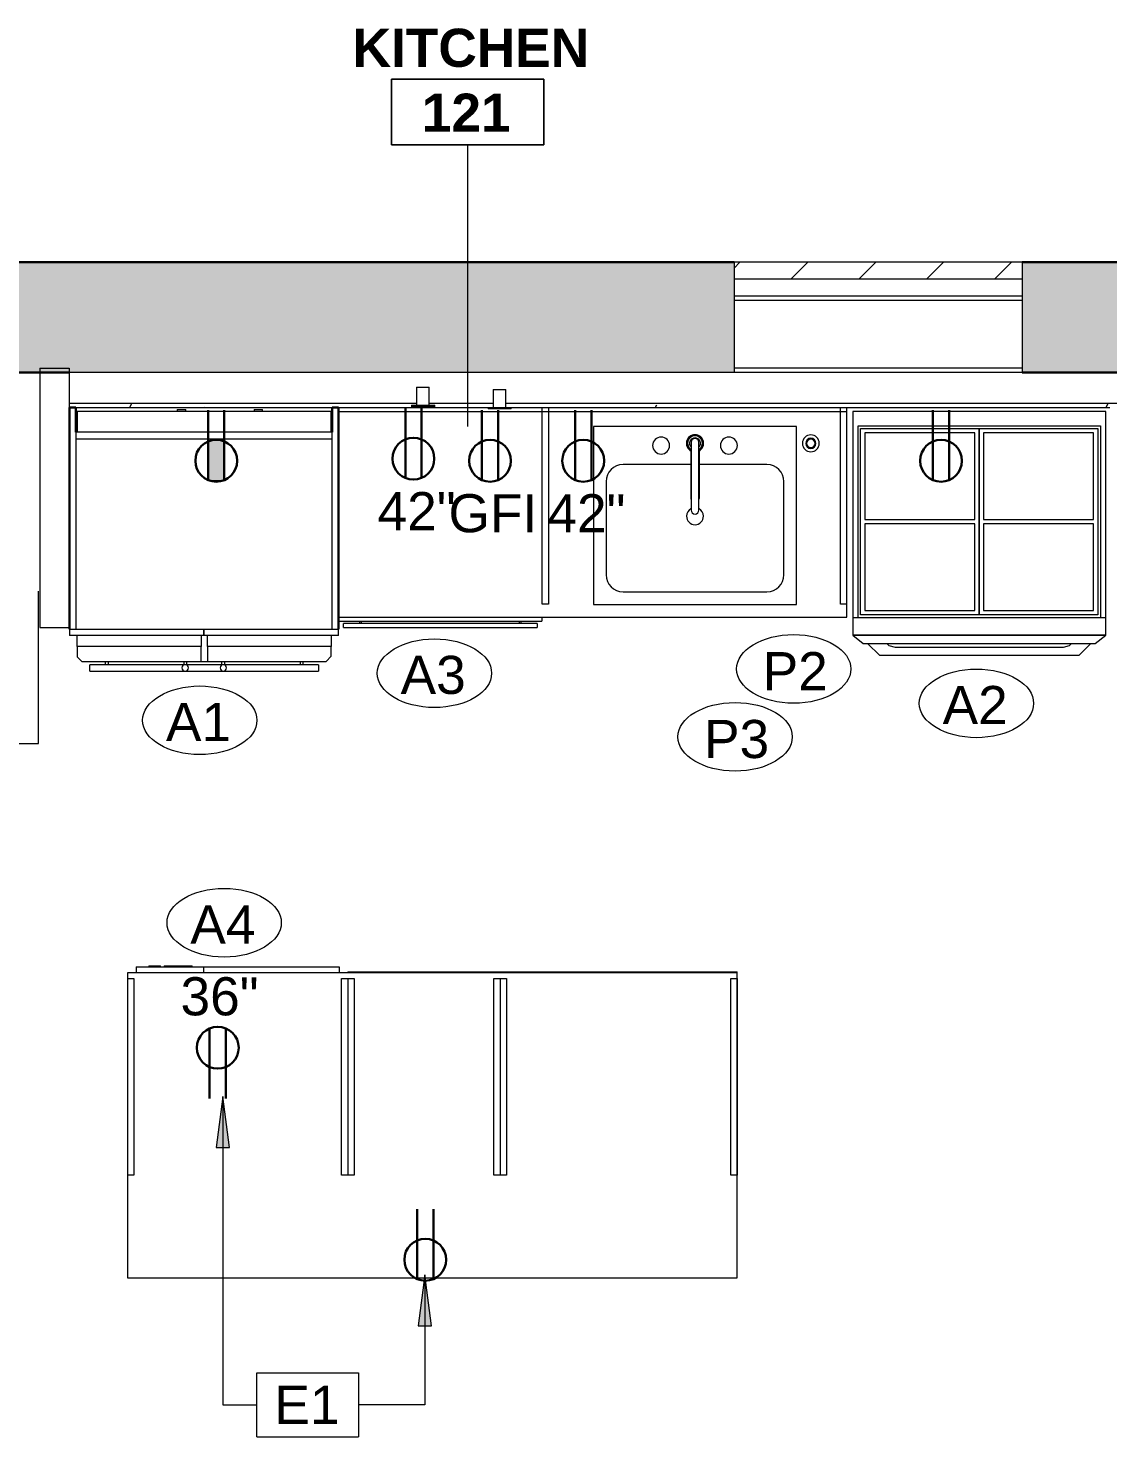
# Model space of a CAD drawing. Header units: inches. Extents: x -545 to 1062, y -2066 to -1239.
# Drawn here: x 386.5 to 513.9, y -1823.6 to -1657.3 of the extents above; entities that cross this region are included whole.
import ezdxf

# ---------------------------------------------------------------- set-up
doc = ezdxf.new("R2010")
doc.units = ezdxf.units.IN
doc.header["$MEASUREMENT"] = 0
for name, color, linetype, lineweight in [('A-ANNO-KEYN', 231, 'Continuous', 9), ('A-ANNO-NOTE', 131, 'Continuous', 40), ('A-AREA-IDEN', 2, 'Continuous', 9), ('A-DETL', 90, 'Continuous', 9), ('A-GENM', 13, 'Continuous', 18), ('A-WALL', 113, 'Continuous', 18), ('A-WALL-PATT', 111, 'Continuous', 18), ('E-ELEC-FIXT', 91, 'Continuous', 9), ('I-WALL', 2, 'Continuous', 18), ('P-SANR-FIXT', 6, 'Continuous', 9), ('P-SANR-FIXT-IDEN', 2, 'Continuous', 9), ('Q-CASE', 31, 'Continuous', 9), ('Q-SPCQ', 91, 'Continuous', 9), ('Q-SPCQ-IDEN', 132, 'Continuous', 9)]:
    doc.layers.add(name, color=color, linetype=linetype, lineweight=lineweight)
doc.styles.add('Arial', font='arial.ttf', dxfattribs={"height": 4.5})
doc.styles.add('Swis721 Lt BT', font='swissl.ttf', dxfattribs={"height": 4.5})
doc.styles.add('Swis721 Lt BT_B_1', font='', dxfattribs={"height": 4.5})
doc.styles.get('Swis721 Lt BT_B_1').set_extended_font_data('Swis721 Lt BT', bold=True)

# ---------------------------------------------------------------- blocks, each defined once
blk = doc.blocks.new('PS - Power Device _Wall Base_ - Duplex 4_-5717738-1ST FLOOR - POWER _ SIGNAL')
at = {"layer": 'E-ELEC-FIXT'}
for p, q in [((441.38, -1699.97), (442.88, -1699.97)), ((441.38, -1699.97), (441.38, -1702.09)), ((442.88, -1702.09), (442.88, -1699.97)), ((440.76, -1702.09), (443.51, -1702.09)), ((440.76, -1702.09), (440.76, -1702.28)), ((443.51, -1702.28), (440.76, -1702.28)), ((443.51, -1702.28), (443.51, -1702.09))]:
    blk.add_line(p, q, dxfattribs=at)
blk = doc.blocks.new('PS - Power Device _Wall Base_ - Duplex 4_-V9-1ST FLOOR - POWER _ SIGNAL')
at = {"layer": 'E-ELEC-FIXT'}
for p, q in [((163.75, -1700.47), (165.25, -1700.47)), ((163.75, -1700.47), (163.75, -1702.59)), ((165.25, -1702.59), (165.25, -1700.47)), ((163.13, -1702.59), (165.88, -1702.59)), ((163.13, -1702.59), (163.13, -1702.78)), ((165.88, -1702.78), (165.88, -1702.59)), ((165.88, -1702.78), (163.13, -1702.78))]:
    blk.add_line(p, q, dxfattribs=at)
blk = doc.blocks.new('Counter Top w Sink Hole - 24_ Depth-5958511-1ST FLOOR - POWER _ SIGNAL')
at = {"layer": 'Q-CASE'}
for p, q in [((-47.26, -0.75), (12.78, -0.75)), ((12.78, -25), (12.78, -0.25)), ((-47.26, -25), (12.78, -25))]:
    blk.add_line(p, q, dxfattribs=at)
blk = doc.blocks.new('Counter Top-Island - 48_ Depth-5937959-1ST FLOOR - POWER _ SIGNAL')
at = {"layer": 'Q-CASE'}
for p, q in [((24.73, 1), (-47.26, 1)), ((-47.26, 1), (-47.26, -35)), ((24.73, -35), (24.73, 1)), ((-47.26, -35), (24.73, -35))]:
    blk.add_line(p, q, dxfattribs=at)
blk = doc.blocks.new('Sink Kitchen-Single - 30_ x 21_-V12-1ST FLOOR - POWER _ SIGNAL')
at = {"layer": 'P-SANR-FIXT'}
for p, q in [((12.62, 10.59), (-11.38, 10.59)), ((-11.38, 10.59), (-11.38, -10.41)), ((12.62, -10.41), (12.62, 10.59)), ((0.12, 8.34), (0.12, 8.18)), ((1.12, 8.34), (1.12, 8.18)), ((0.12, 7.88), (0.12, 7.81)), ((0.12, 7.71), (0.12, 2.09)), ((1.12, 7.88), (1.12, 7.81)), ((1.12, 7.71), (1.12, 2.09)), ((0.12, 6.09), (-7.88, 6.09)), ((9.12, 6.09), (1.12, 6.09)), ((-9.88, 4.09), (-9.88, -6.91)), ((11.12, -6.91), (11.12, 4.09)), ((-7.88, -8.91), (9.12, -8.91)), ((-11.38, -10.41), (12.62, -10.41))]:
    blk.add_line(p, q, dxfattribs=at)
for centre, radius, start, end in [((-3.38, 8.34), 1, 360, 180), ((-3.38, 8.34), 1, 180, 0), ((0.62, 8.34), 0.5, 172.1468, 180), ((0.62, 8.34), 0.5, 360, 7.8532), ((4.62, 8.34), 1, 360, 180), ((4.62, 8.34), 1, 180, 360), ((-7.88, 4.09), 2, 90, 180), ((9.12, 4.09), 2, 360, 90), ((0.62, 2.09), 0.5, 180, 187.8532), ((0.62, 2.09), 0.5, 352.1468, 0), ((0.62, 0), 1, 119.7374, 180), ((0.62, 0), 1, 180, 0), ((0.62, 0), 1, 360, 60.2626), ((-7.88, -6.91), 2, 180, 270), ((9.12, -6.91), 2, 270, 0)]:
    blk.add_arc(centre, radius, start, end, dxfattribs=at)
blk = doc.blocks.new('A-Refrigerator - A-Refrigerator-V15-1ST FLOOR - POWER _ SIGNAL')
at = {"layer": 'Q-SPCQ'}
for p, q in [((15, 13.75), (-15, 13.75)), ((-15, 13.75), (-15, 11.29)), ((-3.18, 14), (-3.18, 13.75)), ((-3.18, 14), (-2.18, 14)), ((-2.18, 13.75), (-2.18, 14)), ((5.88, 14), (5.88, 13.75)), ((5.88, 14), (6.88, 14)), ((6.88, 13.75), (6.88, 14)), ((15, 11.29), (15, 13.75)), ((-15, -14), (-15, -12.71)), ((-0.36, -12.71), (-0.36, -14)), ((0.39, -14), (0.39, -12.71)), ((15, -12.71), (15, -14)), ((-0.36, -14), (-15, -14)), ((-15, -14), (-15, -15.21)), ((-0.36, -15.75), (-0.36, -14)), ((15, -14), (0.39, -14)), ((0.39, -14), (0.39, -15.75)), ((15, -15.14), (15, -14)), ((-15, -15.21), (-14.46, -15.75)), ((-14.46, -15.75), (-0.36, -15.75)), ((-2.41, -16.13), (-13.5, -16.13)), ((-13.5, -16.88), (-13.5, -16.13)), ((-11.69, -15.75), (-11.69, -16.18)), ((-11.31, -16.18), (-11.31, -15.75)), ((-2.42, -15.75), (-2.42, -16.17)), ((2.05, -16.13), (-2.05, -16.13)), ((-2.04, -16.19), (-2.04, -15.75)), ((-0.36, -15.75), (0.39, -15.75)), ((0.39, -15.75), (14.39, -15.75)), ((2.04, -15.75), (2.04, -16.19)), ((13.5, -16.13), (2.41, -16.13)), ((2.42, -16.17), (2.42, -15.75)), ((11.31, -15.75), (11.31, -16.18)), ((11.69, -16.18), (11.69, -15.75)), ((13.5, -16.13), (13.5, -16.88)), ((14.39, -15.75), (15, -15.14)), ((-13.5, -16.88), (13.5, -16.88))]:
    blk.add_line(p, q, dxfattribs=at)
for centre, start, end in [((-2.25, -16.5), 90, 270), ((-2.25, -16.5), 270, 90), ((2.25, -16.5), 90, 270), ((2.25, -16.5), 270, 90)]:
    blk.add_arc(centre, 0.375, start, end, dxfattribs=at)
blk = doc.blocks.new('A-Dishwasher - A-Dishwasher-V18-1ST FLOOR - POWER _ SIGNAL')
at = {"layer": 'Q-SPCQ'}
for p, q in [((-12, -11.25), (-12, -10.75)), ((-12, -11.25), (12, -11.25)), ((11.43, -11.5), (-11.43, -11.5)), ((-11.43, -12), (-11.43, -11.5)), ((-9.56, -11.25), (-9.56, -11.53)), ((-9.31, -11.53), (-9.31, -11.25)), ((9.31, -11.25), (9.31, -11.54)), ((9.56, -11.54), (9.56, -11.25)), ((11.43, -11.5), (11.43, -12)), ((12, -10.75), (12, -11.25)), ((-11.43, -12), (11.43, -12))]:
    blk.add_line(p, q, dxfattribs=at)
blk = doc.blocks.new('downloadobjectfile_id_545f57b4-3f5a-4e79-aba9-7237f85c401a - ER30DSCHBG3-V19-1ST FLOOR - POWER _ SIGNAL')
at = {"layer": 'A-GENM', "lineweight": 9}
for p, q in [((14.94, 0), (-14.94, 0)), ((-14.94, 0), (-14.94, -26.38)), ((14.94, -26.38), (14.94, 0)), ((-14.31, -1.69), (14.31, -1.69)), ((-14.31, -24.31), (-14.31, -1.69)), ((-14, -2), (0, -2)), ((-14, -24), (-14, -2)), ((-13.5, -2.5), (-13.5, -12.75)), ((-0.5, -2.5), (-13.5, -2.5)), ((-0.5, -12.75), (-0.5, -2.5)), ((0, -2), (0, -24)), ((0, -2), (14, -2)), ((0, -24), (0, -2)), ((0.5, -2.5), (0.5, -12.75)), ((13.5, -2.5), (0.5, -2.5)), ((13.5, -12.75), (13.5, -2.5)), ((14, -2), (14, -24)), ((14.31, -1.69), (14.31, -24.31)), ((-13.5, -12.75), (-0.5, -12.75)), ((-13.5, -13.25), (-13.5, -23.5)), ((-0.5, -13.25), (-13.5, -13.25)), ((-0.5, -23.5), (-0.5, -13.25)), ((0.5, -12.75), (13.5, -12.75)), ((0.5, -13.25), (0.5, -23.5)), ((13.5, -13.25), (0.5, -13.25)), ((13.5, -23.5), (13.5, -13.25)), ((-14.94, -24.31), (14.94, -24.31)), ((0, -24), (-14, -24)), ((-13.5, -23.5), (-0.5, -23.5)), ((14, -24), (0, -24)), ((0.5, -23.5), (13.5, -23.5)), ((14.94, -26.38), (-14.94, -26.38)), ((-14.94, -26.38), (-13.69, -27.38)), ((-14.94, -26.38), (14.94, -26.38)), ((13.69, -27.38), (14.94, -26.38)), ((-13.69, -27.38), (13.69, -27.38)), ((-11.75, -28.81), (-13.19, -27.38)), ((-10.9, -27.38), (-10.66, -27.62)), ((-10.66, -27.62), (-9.94, -27.81)), ((-9.94, -27.81), (9.94, -27.81)), ((9.94, -27.81), (10.66, -27.62)), ((10.66, -27.62), (10.9, -27.38)), ((13.19, -27.38), (11.75, -28.81)), ((11.75, -28.81), (-11.75, -28.81))]:
    blk.add_line(p, q, dxfattribs=at)
blk = doc.blocks.new('A-Microwave - 800 Watt-1_5CuFt-4748816-1ST FLOOR - POWER _ SIGNAL')
at = {"layer": 'Q-SPCQ'}
for p, q in [((-6.89, -28.75), (-6.89, -28.05)), ((9.11, -28.05), (9.11, -28.75)), ((17.11, -28.75), (17.11, -28.05)), ((9.11, -28.75), (-6.89, -28.75)), ((17.11, -28.75), (9.11, -28.75)), ((10.48, -28.75), (10.48, -28.88)), ((11.86, -28.88), (10.48, -28.88)), ((11.86, -28.75), (11.86, -28.88)), ((11.92, -28.88), (11.86, -28.88)), ((11.92, -28.88), (11.92, -28.75)), ((12.42, -28.88), (11.92, -28.88)), ((12.42, -28.75), (12.42, -28.88)), ((13.79, -28.88), (12.42, -28.88)), ((13.79, -28.88), (13.79, -28.75)), ((14.23, -28.75), (14.23, -28.88)), ((15.61, -28.88), (14.23, -28.88)), ((15.61, -28.88), (15.61, -28.75))]:
    blk.add_line(p, q, dxfattribs=at)
blk = doc.blocks.new('CW Cupbd1 - Fridge 80_h x 24_d - 2 Doors-5959020-1ST FLOOR - POWER _ SIGNAL')
at = {"layer": 'Q-CASE', "lineweight": 30}
for p, q in [((2.75, -2.36), (2, -2.36)), ((2, -2.36), (2, -28.56)), ((2.75, -5.31), (2.75, -2.36)), ((33.76, -2.36), (33.01, -2.36)), ((33.01, -2.36), (33.01, -5.31)), ((33.76, -28.56), (33.76, -2.36))]:
    blk.add_line(p, q, dxfattribs=at)
at = {"layer": 'Q-CASE'}
for p, q in [((33.01, -5.31), (2.75, -5.31)), ((2.75, -5.31), (2.75, -6.06)), ((2.75, -6.06), (2.75, -28.56)), ((2.75, -6.06), (33.01, -6.06)), ((33.01, -6.06), (33.01, -5.31)), ((33.01, -28.56), (33.01, -6.06)), ((2, -28.56), (17.88, -28.56)), ((2, -28.56), (2, -29.31)), ((17.88, -29.31), (2, -29.31)), ((17.88, -29.31), (17.88, -28.56)), ((17.88, -28.56), (33.76, -28.56)), ((17.88, -28.56), (17.88, -29.31)), ((33.76, -29.31), (17.88, -29.31)), ((33.76, -29.31), (33.76, -28.56))]:
    blk.add_line(p, q, dxfattribs=at)
blk = doc.blocks.new('CW Cupbd1 - UB 42_h x 24_d - Open - 1 Shelf-5966500-1ST FLOOR - POWER _ SIGNAL')
at = {"layer": 'Q-CASE'}
for p, q in [((2, -2.36), (2.75, -2.36)), ((2, -25.61), (2, -2.36)), ((2.75, -2.36), (2.75, -25.61)), ((27.25, -2.36), (28, -2.36)), ((27.25, -25.61), (27.25, -2.36)), ((28, -25.61), (28, -2.36)), ((2.75, -25.61), (2, -25.61)), ((28, -25.61), (27.25, -25.61))]:
    blk.add_line(p, q, dxfattribs=at)
blk = doc.blocks.new('CW Cupbd1 - UB 42_h x 24_d - 1 Door-5966451-1ST FLOOR - POWER _ SIGNAL')
at = {"layer": 'Q-CASE'}
for p, q in [((2, -2.36), (2.75, -2.36)), ((2, -25.61), (2, -2.36)), ((2.75, -2.36), (2.75, -25.61)), ((19.25, -2.36), (20, -2.36)), ((19.25, -25.61), (19.25, -2.36)), ((20, -25.61), (20, -2.36)), ((2.75, -25.61), (2, -25.61)), ((2, -26.26), (2, -26.36)), ((20, -26.36), (2, -26.36)), ((20, -25.61), (19.25, -25.61)), ((20, -26.36), (20, -26.26))]:
    blk.add_line(p, q, dxfattribs=at)
blk = doc.blocks.new('CW Cupbd1 - UB 4_h x 24_d - 2 Doors - 1 Shelf-5966372-1ST FLOOR - POWER _ SIGNAL')
at = {"layer": 'Q-CASE'}
for p, q in [((2, -2.36), (2.75, -2.36)), ((2, -25.61), (2, -2.36)), ((2.75, -2.36), (2.75, -25.61)), ((29.24, -2.36), (29.99, -2.36)), ((29.24, -25.61), (29.24, -2.36)), ((29.99, -25.61), (29.99, -2.36)), ((2.75, -25.61), (2, -25.61)), ((2, -26.26), (2, -26.36)), ((15.99, -26.36), (2, -26.36)), ((15.99, -26.36), (15.99, -26.26)), ((15.99, -26.26), (15.99, -26.36)), ((29.99, -26.36), (15.99, -26.36)), ((29.99, -25.61), (29.24, -25.61)), ((29.99, -26.36), (29.99, -26.26))]:
    blk.add_line(p, q, dxfattribs=at)
blk = doc.blocks.new('CW Cupbd Combined - UB 36_h x 24_d - 1 Drawer - 1 Shelf - 2 Doors below-5965327-1ST FLOOR - POWER _ SIGNAL')
at = {"layer": 'Q-CASE'}
for p, q in [((2, -25.61), (2, -2.36)), ((2.75, -2.36), (2.75, -25.61)), ((37.25, -25.61), (37.25, -2.36)), ((38, -25.61), (38, -2.36)), ((2.75, -25.61), (2, -25.61)), ((38, -25.61), (37.25, -25.61))]:
    blk.add_line(p, q, dxfattribs=at)
blk = doc.blocks.new('P-Faucet-Counter - Matte Black-V25-1ST FLOOR - POWER _ SIGNAL')
at = {"layer": 'P-SANR-FIXT'}
for p, q in [((-0.47, 0.12), (-0.47, -7.88)), ((0.47, -7.88), (0.47, 0.12))]:
    blk.add_line(p, q, dxfattribs=at)
for centre, radius, start, end in [((0, 0), 1.02, 90, 242.4847), ((0, 0), 0.933, 90, 239.9469), ((0, 0), 0.875, 90, 237.5344), ((0, 0), 0.656, 90, 224.5084), ((0, 0.12), 0.467, 0, 180), ((0, 0), 1.02, 297.5153, 90), ((0, 0), 0.933, 300.0531, 90), ((0, 0), 0.875, 302.4656, 90), ((0, 0), 0.656, 315.4916, 90), ((0, -7.88), 0.467, 180, 360)]:
    blk.add_arc(centre, radius, start, end, dxfattribs=at)
blk = doc.blocks.new('P-Sink Top Switch - P-Sink Top Switch-6024673-1ST FLOOR - POWER _ SIGNAL')
at = {"layer": 'P-SANR-FIXT'}
for radius, start, end in [(1, 0, 180), (0.606, 360, 180), (0.549, 0, 180), (0.5, 360, 180), (1, 180, 360), (0.606, 180, 360), (0.549, 180, 360), (0.5, 180, 360)]:
    blk.add_arc((0, 0), radius, start, end, dxfattribs=at)
blk = doc.blocks.new('Appliance_Specialty Equipment Tag - Standard-3515593-1ST FLOOR - POWER _ SIGNAL')
at = {"layer": 'Q-SPCQ-IDEN'}
blk.add_ellipse((-0.0499, 0.0037), major_axis=(-0.1406, 0), ratio=0.600473, dxfattribs=at)
blk = doc.blocks.new('Room Tag - Room Name and Number-3379422-1ST FLOOR - POWER _ SIGNAL')
at = {"layer": 'A-AREA-IDEN'}
for p, q in [((-0.1881, -0.1636), (-0.1881, -0.0018)), ((-0.1881, -0.0018), (0.1869, -0.0018)), ((0.1869, -0.0018), (-0.1881, -0.0018)), ((-0.1881, -0.0018), (-0.1881, -0.1636)), ((0.1869, -0.0018), (0.1869, -0.1636)), ((0.1869, -0.1636), (0.1869, -0.0018)), ((0.1869, -0.1636), (-0.1881, -0.1636)), ((-0.1881, -0.1636), (0.1869, -0.1636))]:
    blk.add_line(p, q, dxfattribs=at)
blk = doc.blocks.new('Plumbing Equipment Tag - Standard-3394155-1ST FLOOR - POWER _ SIGNAL')
at = {"layer": 'P-SANR-FIXT-IDEN'}
blk.add_ellipse((-0.0499, 0.0037), major_axis=(-0.1406, 0), ratio=0.600473, dxfattribs=at)
blk = doc.blocks.new('Keynote Tag - Keynote Number - Boxed-135510-1ST FLOOR - POWER _ SIGNAL')
at = {"layer": 'A-ANNO-KEYN'}
for p, q in [((-0.125, -0.0792), (-0.125, 0.0781)), ((-0.125, 0.0781), (0.125, 0.0781)), ((0.125, 0.0781), (0.125, -0.0792)), ((-0.125, -0.0792), (0.125, -0.0792))]:
    blk.add_line(p, q, dxfattribs=at)

msp = doc.modelspace()

# ---------------------------------------------------------------- hatches: boundary and pattern name
at = {"layer": 'A-ANNO-KEYN'}
for points in [[(409.44, -1783.45), (408.65, -1789.45), (410.23, -1789.45)], [(433.31, -1804.49), (432.52, -1810.49), (434.1, -1810.49)]]:
    msp.add_hatch(color=256, dxfattribs=at).paths.add_polyline_path(points, flags=0)
at = {"layer": 'A-ANNO-NOTE', "lineweight": 9}
for points in [[(407.71, -1710.66), (408.88, -1705.94), (408.81, -1705.93)], [(407.71, -1710.66), (408.81, -1705.93), (408.74, -1705.93)], [(407.71, -1710.66), (408.74, -1705.93), (408.67, -1705.93)], [(407.71, -1710.66), (408.59, -1705.93), (408.52, -1705.93)], [(407.71, -1710.66), (408.52, -1705.93), (408.45, -1705.94)], [(407.71, -1710.66), (408.67, -1705.93), (408.59, -1705.93)], [(407.71, -1710.66), (408.95, -1705.94), (408.88, -1705.94)], [(407.71, -1710.66), (409.02, -1705.95), (408.95, -1705.94)], [(407.71, -1710.66), (408.38, -1705.94), (408.32, -1705.95)], [(407.71, -1710.66), (408.45, -1705.94), (408.38, -1705.94)], [(407.71, -1710.66), (409.08, -1705.96), (409.02, -1705.95)], [(407.71, -1710.66), (408.32, -1705.95), (408.25, -1705.96)], [(407.71, -1710.66), (409.15, -1705.98), (409.08, -1705.96)], [(407.71, -1710.66), (408.25, -1705.96), (408.18, -1705.98)], [(407.71, -1710.66), (409.22, -1705.99), (409.15, -1705.98)], [(407.71, -1710.66), (408.18, -1705.98), (408.11, -1705.99)], [(407.71, -1710.66), (409.29, -1706.01), (409.22, -1705.99)], [(407.71, -1710.66), (408.11, -1705.99), (408.04, -1706.01)], [(407.71, -1710.66), (409.36, -1706.03), (409.29, -1706.01)], [(407.71, -1710.66), (408.04, -1706.01), (407.97, -1706.03)], [(407.71, -1710.66), (409.43, -1706.05), (409.36, -1706.03)], [(407.71, -1710.66), (407.97, -1706.03), (407.9, -1706.05)], [(407.71, -1710.66), (409.49, -1706.07), (409.43, -1706.05)], [(407.71, -1710.66), (407.9, -1706.05), (407.84, -1706.07)], [(407.71, -1710.66), (409.56, -1706.09), (409.49, -1706.07)], [(407.71, -1710.66), (407.84, -1706.07), (407.77, -1706.09)], [(407.71, -1710.66), (409.62, -1706.12), (409.56, -1706.09)], [(407.71, -1710.66), (407.77, -1706.09), (407.71, -1706.12)], [(409.62, -1710.66), (409.62, -1706.12), (407.71, -1710.66)], [(407.77, -1710.68), (409.62, -1710.66), (407.71, -1710.66)], [(409.49, -1710.72), (409.62, -1710.66), (407.77, -1710.68)], [(409.16, -1710.82), (409.49, -1710.72), (407.77, -1710.68)], [(408.59, -1710.87), (407.77, -1710.68), (408.17, -1710.82)], [(408.59, -1710.87), (409.16, -1710.82), (407.77, -1710.68)], [(408.59, -1710.87), (408.88, -1710.87), (409.16, -1710.82)]]:
    msp.add_hatch(color=256, dxfattribs=at).paths.add_polyline_path(points, flags=0)
at = {"layer": 'A-WALL-PATT', "lineweight": 9}
h = msp.add_hatch(color=7, dxfattribs=at)
h.paths.add_polyline_path([(503.82, -1697.97), (518.38, -1697.97), (518.38, -1684.97), (503.82, -1684.97), (503.82, -1697.47)], flags=0)
h.paths.add_polyline_path([(468.18, -1697.97), (469.82, -1697.97), (469.82, -1684.97), (339.7, -1684.97), (339.7, -1697.97), (460.88, -1697.97)], flags=0)
h = msp.add_hatch(dxfattribs=at)
h.set_pattern_fill('FP_2', color=256, style=0, pattern_type=2)
h.set_pattern_definition([(45, (0, 0), (-4.006467, 4.006467), [])])
h.paths.add_polyline_path([(503.82, -1686.97), (503.82, -1684.97), (469.82, -1684.97), (469.82, -1686.97), (482.78, -1686.97)], flags=0)
h = msp.add_hatch(dxfattribs=at)
h.set_pattern_fill('FP_1', color=256, style=0, pattern_type=2)
h.set_pattern_definition([(0, (0, 0), (15.36, 3.84), [0.634, -10.886, 0.634, -10.886, -61.44]), (0, (0, 0), (15.36, 3.84), [-23.04, 0.634, -22.406, 0.634, -10.886, -26.88]), (0, (0, 0), (15.36, 3.84), [-57.6, 0.634, -7.046, 0.634, -18.566]), (120, (5.76, 1.92), (-11.0055376, 11.38215), [0.634, -10.886, 0.634, -10.886, -61.44]), (120, (5.76, 1.92), (-11.0055376, 11.38215), [-23.04, 0.634, -22.406, 0.634, -10.886, -26.88]), (120, (5.76, 1.92), (-11.0055376, 11.38215), [-57.6, 0.634, -7.046, 0.634, -18.566]), (240, (7.68, 9.6), (-4.3544624, -15.22215), [0.634, -10.886, 0.634, -10.886, -61.44]), (240, (7.68, 9.6), (-4.3544624, -15.22215), [-23.04, 0.634, -22.406, 0.634, -10.886, -26.88]), (240, (7.68, 9.6), (-4.3544624, -15.22215), [-57.6, 0.634, -7.046, 0.634, -18.566])])
h.paths.add_polyline_path([(541.16, -1702.09), (565.7, -1702.09), (565.7, -1701.59), (517.7, -1701.59), (517.7, -1702.09)], flags=0)
h.paths.add_polyline_path([(395.2, -1702.09), (441.38, -1702.09), (441.38, -1701.59), (433.83, -1701.59), (433.83, -1701.84), (434.46, -1701.84), (434.46, -1702.03), (431.71, -1702.03), (431.71, -1701.84), (432.33, -1701.84), (432.33, -1701.59), (391.32, -1701.59), (391.32, -1702.09)], flags=0)
h.paths.add_polyline_path([(514.2, -1702.09), (514.2, -1701.59), (442.88, -1701.59), (442.88, -1702.09), (511.97, -1702.09)], flags=0)

# ---------------------------------------------------------------- linework, layer by layer
at = {"layer": 'A-ANNO-KEYN'}
for p, q in [((409.44, -1783.45), (408.65, -1789.45)), ((410.23, -1789.45), (409.44, -1783.45)), ((409.44, -1783.45), (409.44, -1819.83)), ((408.65, -1789.45), (410.23, -1789.45)), ((433.31, -1804.49), (432.52, -1810.49)), ((434.1, -1810.49), (433.31, -1804.49)), ((433.31, -1804.49), (433.31, -1819.83)), ((432.52, -1810.49), (434.1, -1810.49)), ((409.44, -1819.83), (413.48, -1819.83)), ((433.31, -1819.83), (425.48, -1819.83))]:
    msp.add_line(p, q, dxfattribs=at)
at = {"layer": 'A-ANNO-NOTE', "lineweight": 30}
for p, q in [((407.71, -1702.42), (407.71, -1710.68)), ((409.62, -1702.42), (409.62, -1710.68)), ((409.62, -1702.42), (409.62, -1710.68)), ((431, -1702.17), (431, -1710.43)), ((432.91, -1702.17), (432.91, -1710.43)), ((432.91, -1702.17), (432.91, -1710.43)), ((440.04, -1702.42), (440.04, -1710.68)), ((441.96, -1702.42), (441.96, -1710.68)), ((441.96, -1702.42), (441.96, -1710.68)), ((451.04, -1702.42), (451.04, -1710.68)), ((452.96, -1702.42), (452.96, -1710.68)), ((452.96, -1702.42), (452.96, -1710.68)), ((493.29, -1702.42), (493.29, -1710.68)), ((495.21, -1702.42), (495.21, -1710.68)), ((495.21, -1702.42), (495.21, -1710.68)), ((407.89, -1783.66), (407.89, -1775.39)), ((407.89, -1783.66), (407.89, -1775.39)), ((409.81, -1783.66), (409.81, -1775.39)), ((432.39, -1796.73), (432.39, -1804.99)), ((434.31, -1796.73), (434.31, -1804.99)), ((434.31, -1796.73), (434.31, -1804.99))]:
    msp.add_line(p, q, dxfattribs=at)
at = {"layer": 'A-ANNO-NOTE', "lineweight": 9}
for p, q in [((407.71, -1706.12), (407.71, -1710.66)), ((409.62, -1710.66), (409.62, -1706.12))]:
    msp.add_line(p, q, dxfattribs=at)
at = {"layer": 'A-ANNO-NOTE', "lineweight": 30}
for centre in [(408.67, -1708.4), (431.95, -1708.15), (441, -1708.4), (452, -1708.4), (494.25, -1708.4), (408.85, -1777.68), (433.35, -1802.71)]:
    msp.add_circle(centre, 2.47, dxfattribs=at)
at = {"layer": 'A-ANNO-NOTE', "lineweight": 9}
for centre, radius, start, end in [((408.67, -1708.4), 2.47, 67.2244, 112.7756), ((408.68, -1708.62), 2.25, 244.5156, 294.9234)]:
    msp.add_arc(centre, radius, start, end, dxfattribs=at)
at = {"layer": 'A-AREA-IDEN'}
msp.add_line((438.39, -1704.37), (438.39, -1671.11), dxfattribs=at)
at = {"layer": 'A-DETL'}
for p, q in [((387.7, -1741.78), (387.7, -1723.78)), ((351.7, -1741.78), (387.7, -1741.78))]:
    msp.add_line(p, q, dxfattribs=at)
at = {"layer": 'A-WALL', "color": 8, "lineweight": 30}
for p, q in [((469.82, -1684.97), (346.96, -1684.97)), ((518.38, -1684.97), (503.82, -1684.97)), ((351.7, -1697.97), (391.32, -1697.97)), ((503.82, -1697.97), (531.38, -1697.97))]:
    msp.add_line(p, q, dxfattribs=at)
at = {"layer": 'A-WALL'}
for p, q in [((503.82, -1684.97), (469.82, -1684.97)), ((503.82, -1686.97), (469.82, -1686.97)), ((503.82, -1688.97), (469.82, -1688.97)), ((503.82, -1689.47), (469.82, -1689.47)), ((387.82, -1697.47), (387.82, -1697.97)), ((391.32, -1697.47), (391.32, -1702.09)), ((503.82, -1697.47), (469.82, -1697.47)), ((469.82, -1697.97), (391.32, -1697.97)), ((391.32, -1701.59), (432.33, -1701.59)), ((433.83, -1701.59), (441.38, -1701.59)), ((442.88, -1701.59), (565.7, -1701.59))]:
    msp.add_line(p, q, dxfattribs=at)
at = {"layer": 'A-WALL', "lineweight": 9}
for p, q in [((469.82, -1684.97), (469.82, -1697.97)), ((503.82, -1684.97), (503.82, -1697.97))]:
    msp.add_line(p, q, dxfattribs=at)
at = {"layer": 'I-WALL', "lineweight": 9}
msp.add_line((387.82, -1697.47), (391.32, -1697.47), dxfattribs=at)
at = {"layer": 'I-WALL'}
for p, q in [((387.82, -1697.97), (387.82, -1728.09)), ((503.82, -1697.97), (469.82, -1697.97)), ((391.32, -1728.09), (391.32, -1702.09)), ((391.32, -1702.09), (440.76, -1702.09)), ((443.51, -1702.09), (514.2, -1702.09)), ((387.82, -1728.09), (391.32, -1728.09))]:
    msp.add_line(p, q, dxfattribs=at)

# ---------------------------------------------------------------- block references
at = {"layer": 'A-ANNO-KEYN', "xscale": 47.99999999999997, "yscale": 47.99999999999997, "zscale": 47.99999999999997}
msp.add_blockref('Keynote Tag - Keynote Number - Boxed-135510-1ST FLOOR - POWER _ SIGNAL', (419.48, -1819.8), dxfattribs=at)
msp.add_blockref('Keynote Tag - Keynote Number - Boxed-135510-1ST FLOOR - POWER _ SIGNAL', (419.48, -1819.8), dxfattribs=at)
at = {"layer": 'A-AREA-IDEN', "xscale": 47.99999999999997, "yscale": 47.99999999999997, "zscale": 47.99999999999997}
msp.add_blockref('Room Tag - Room Name and Number-3379422-1ST FLOOR - POWER _ SIGNAL', (438.39, -1663.26), dxfattribs=at)
at = {"layer": 'E-ELEC-FIXT'}
for name, p in [('PS - Power Device _Wall Base_ - Duplex 4_-V9-1ST FLOOR - POWER _ SIGNAL', (268.58, 0.75)), ('PS - Power Device _Wall Base_ - Duplex 4_-5717738-1ST FLOOR - POWER _ SIGNAL', (0, 0))]:
    msp.add_blockref(name, p, dxfattribs=at)
at = {"layer": 'P-SANR-FIXT'}
for name, p in [('Sink Kitchen-Single - 30_ x 21_-V12-1ST FLOOR - POWER _ SIGNAL', (464.58, -1714.94)), ('P-Faucet-Counter - Matte Black-V25-1ST FLOOR - POWER _ SIGNAL', (465.2, -1706.34)), ('P-Sink Top Switch - P-Sink Top Switch-6024673-1ST FLOOR - POWER _ SIGNAL', (478.88, -1706.34))]:
    msp.add_blockref(name, p, dxfattribs=at)
at = {"layer": 'P-SANR-FIXT-IDEN', "xscale": 47.99999999999997, "yscale": 47.99999999999997, "zscale": 47.99999999999997}
for p in [(479.25, -1733.15), (472.33, -1741.16)]:
    msp.add_blockref('Plumbing Equipment Tag - Standard-3394155-1ST FLOOR - POWER _ SIGNAL', p, dxfattribs=at)
at = {"layer": 'Q-CASE'}
for name, p in [('CW Cupbd1 - Fridge 80_h x 24_d - 2 Doors-5959020-1ST FLOOR - POWER _ SIGNAL', (389.33, -1699.73)), ('Counter Top w Sink Hole - 24_ Depth-5958511-1ST FLOOR - POWER _ SIGNAL', (470.35, -1701.84)), ('CW Cupbd Combined - UB 36_h x 24_d - 1 Drawer - 1 Shelf - 2 Doors below-5965327-1ST FLOOR - POWER _ SIGNAL', (445.14, -1699.73)), ('Counter Top-Island - 48_ Depth-5937959-1ST FLOOR - POWER _ SIGNAL', (445.46, -1769.84))]:
    msp.add_blockref(name, p, dxfattribs=at)
at = {"layer": 'Q-CASE', "rotation": 180}
for name, p in [('CW Cupbd1 - UB 42_h x 24_d - 1 Door-5966451-1ST FLOOR - POWER _ SIGNAL', (444.2, -1795.1)), ('CW Cupbd1 - UB 4_h x 24_d - 2 Doors - 1 Shelf-5966372-1ST FLOOR - POWER _ SIGNAL', (472.19, -1795.1)), ('CW Cupbd1 - UB 42_h x 24_d - Open - 1 Shelf-5966500-1ST FLOOR - POWER _ SIGNAL', (426.2, -1795.1))]:
    msp.add_blockref(name, p, dxfattribs=at)
at = {"layer": 'Q-SPCQ'}
for name, p in [('A-Refrigerator - A-Refrigerator-V15-1ST FLOOR - POWER _ SIGNAL', (407.25, -1716.34)), ('downloadobjectfile_id_545f57b4-3f5a-4e79-aba9-7237f85c401a - ER30DSCHBG3-V19-1ST FLOOR - POWER _ SIGNAL', (498.76, -1702.59)), ('A-Dishwasher - A-Dishwasher-V18-1ST FLOOR - POWER _ SIGNAL', (435.13, -1716.09))]:
    msp.add_blockref(name, p, dxfattribs=at)
at = {"layer": 'Q-SPCQ', "rotation": 180}
msp.add_blockref('A-Microwave - 800 Watt-1_5CuFt-4748816-1ST FLOOR - POWER _ SIGNAL', (416.31, -1796.89), dxfattribs=at)
at = {"layer": 'Q-SPCQ-IDEN', "xscale": 47.99999999999997, "yscale": 47.99999999999997, "zscale": 47.99999999999997}
for p in [(436.83, -1733.65), (500.83, -1737.21), (409.12, -1739.21), (412, -1763.11)]:
    msp.add_blockref('Appliance_Specialty Equipment Tag - Standard-3515593-1ST FLOOR - POWER _ SIGNAL', p, dxfattribs=at)

# ---------------------------------------------------------------- texts
at = {"layer": 'A-ANNO-KEYN', "insert": (415.53, -1817.58), "char_height": 4.5, "width": 9.393, "attachment_point": 1, "style": 'Arial'}
msp.add_mtext('E1', dxfattribs=at)
msp.add_mtext('E1', dxfattribs=at)
at = {"layer": 'A-ANNO-NOTE', "lineweight": 9, "char_height": 4.5, "attachment_point": 1, "style": 'Swis721 Lt BT'}
for s, insert, width in [('42"', (427.72, -1712.09), 10.302), ('GFI', (436.09, -1712.34), 11.9685), ('42"', (447.77, -1712.34), 10.302), ('36"', (404.45, -1769.36), 10.302)]:
    msp.add_mtext(s, dxfattribs=dict(at, insert=insert, width=width))
at = {"layer": 'A-AREA-IDEN', "char_height": 4.5, "attachment_point": 1, "style": 'Swis721 Lt BT_B_1'}
for s, insert, width in [('KITCHEN', (424.77, -1657.4), 32.8755), ('121', (432.94, -1665.06), 12.726)]:
    msp.add_mtext(s, dxfattribs=dict(at, insert=insert, width=width))
at = {"layer": 'P-SANR-FIXT-IDEN', "char_height": 4.5, "width": 8.787, "attachment_point": 1, "style": 'Swis721 Lt BT'}
for s, insert in [('P2', (473.19, -1730.98)), ('P3', (466.27, -1738.99))]:
    msp.add_mtext(s, dxfattribs=dict(at, insert=insert))
at = {"layer": 'Q-SPCQ-IDEN', "char_height": 4.5, "width": 9.393, "attachment_point": 1, "style": 'Arial'}
for s, insert in [('A3', (430.44, -1731.42)), ('A2', (494.44, -1734.98)), ('A1', (402.73, -1736.98)), ('A4', (405.61, -1760.89))]:
    msp.add_mtext(s, dxfattribs=dict(at, insert=insert))

doc.saveas('drawing.dxf')
